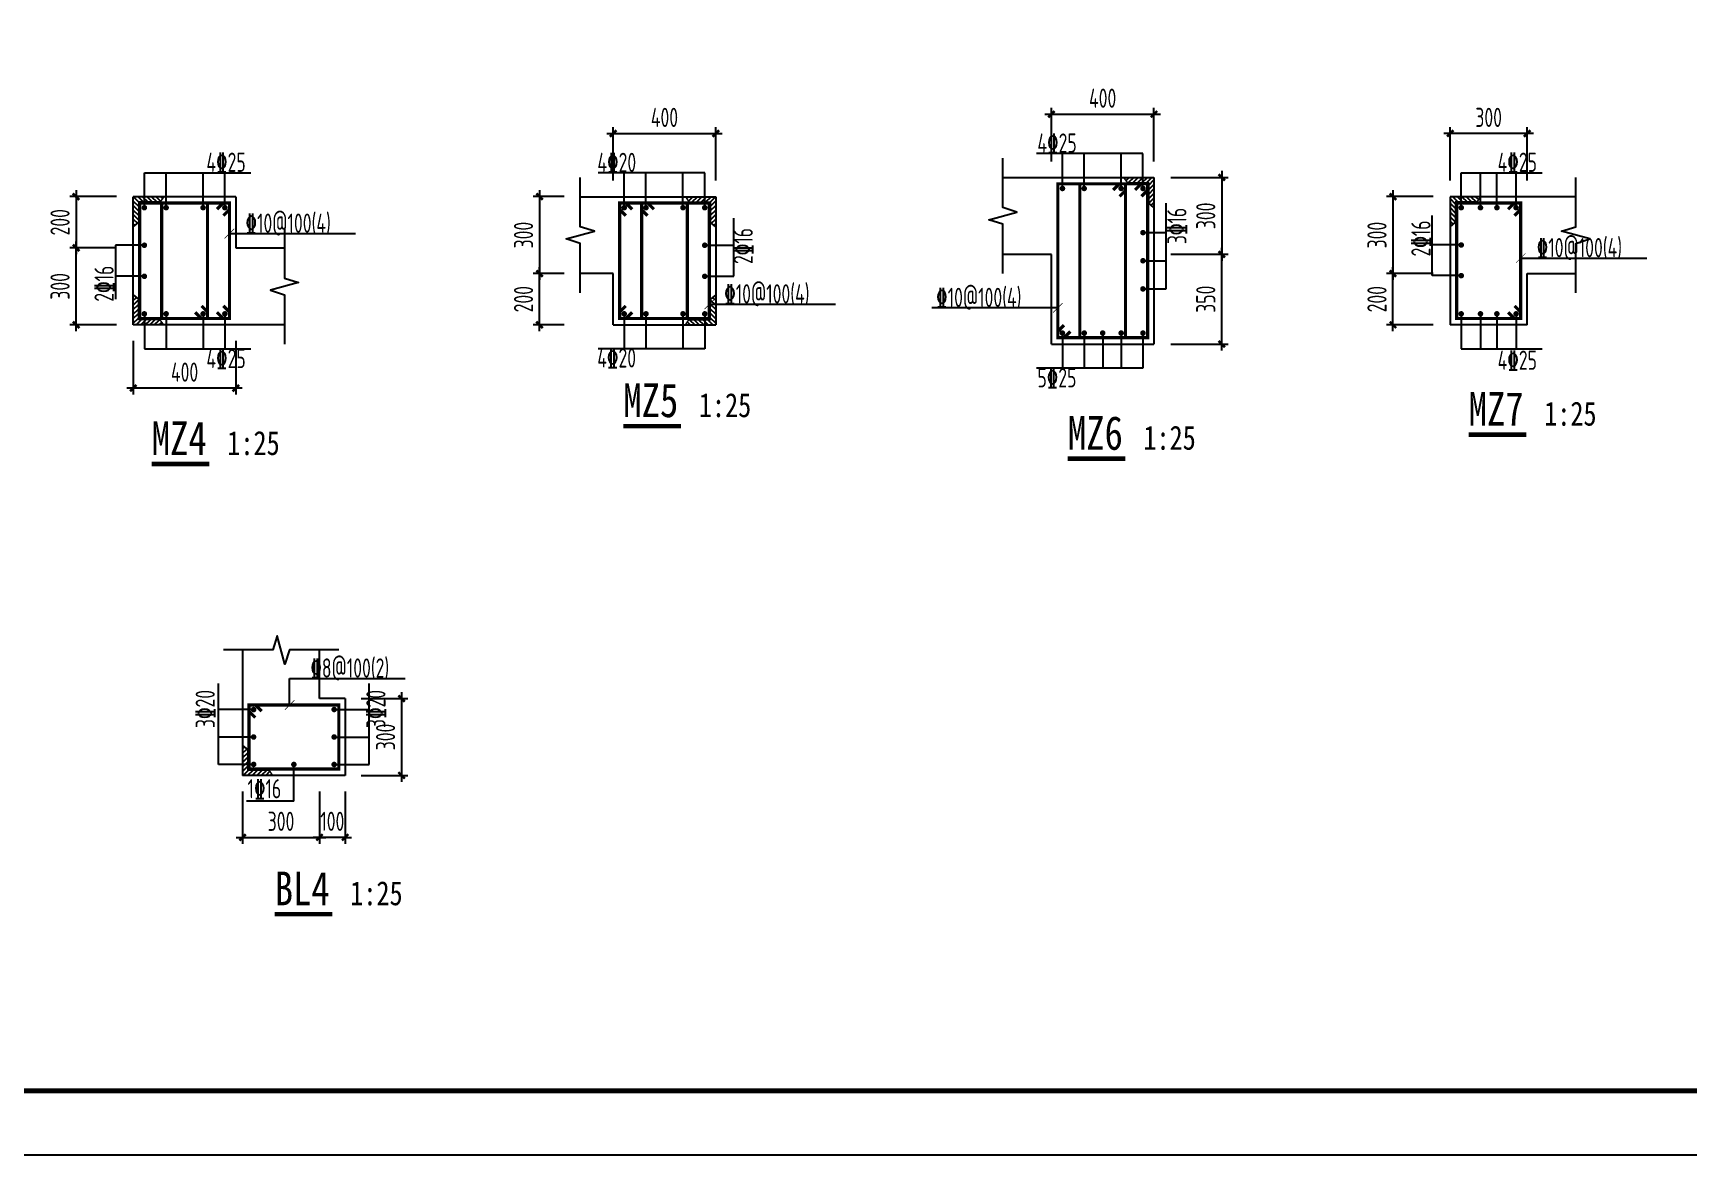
# Model space of a CAD drawing. Extents: x -502255 to 1362592, y -400300 to 332622.
# Drawn here: x 405373 to 418277, y -125705 to -116954 of the extents above; entities that cross this region are included whole.
import ezdxf

# ---------------------------------------------------------------- set-up
doc = ezdxf.new("R2010")
doc.units = 0
doc.header["$LTSCALE"] = 1000
doc.header["$MEASUREMENT"] = 0
for name, color, linetype in [('0_XREF', 7, 'Continuous'), ('DIM', 3, 'Continuous'), ('DIM_SYMB', 3, 'Continuous'), ('ECA_TK', 7, 'Continuous'), ('PUB_TEXT', 7, 'Continuous'), ('REIN', 1, 'Continuous'), ('TEXT', 53, 'Continuous'), ('THIN', 7, 'Continuous'), ('tk', 7, 'Continuous'), ('WALL', 2, 'Continuous')]:
    doc.layers.add(name, color=color, linetype=linetype)
doc.layers.add('人防细线', color=142, linetype='Continuous', lineweight=18)
doc.styles.get("Standard").update_dxf_attribs({"font": 'tssdeng2.shx', "width": 0.7, "bigfont": '@@hztxt.shx'})
doc.styles.add('TSSD_Rein', font='tssdeng2.shx', dxfattribs={"width": 0.7, "bigfont": 'hztxt.shx'})
doc.styles.add('TYDG_03', font='simhei.ttf', dxfattribs={"width": 0.8})
doc.dimstyles.new('TSSD_50_50', dxfattribs={"dimtxt": 150, "dimasz": 50, "dimexe": 50, "dimexo": 125, "dimgap": 50, "dimtad": 1, "dimdec": 0, "dimzin": 0, "dimdsep": 46, "dimtxsty": 'Standard', "dimblk": 'ARCHTICK', "dimcen": 0, "dimdle": 50, "dimclrt": 7, "dimadec": 0, "dimazin": 0, "dimtfac": 1, "dimtdec": 0, "dimtix": 1, "dimtmove": 2, "dimatfit": 3, "dimfxl": 1, "dimtolj": 1, "dimtzin": 0, "dimarcsym": 0})

# ---------------------------------------------------------------- blocks, each defined once
blk = doc.blocks.new('10B_A1')
at = {"layer": 'ECA_TK'}
blk.add_lwpolyline([(0, 0), (841, 0), (841, 594), (0, 594)], close=True, dxfattribs=at)
at = {"layer": 'ECA_TK', "const_width": 0.8}
blk.add_lwpolyline([(831, 10), (831, 584), (18, 584), (18, 10)], close=True, dxfattribs=at)
blk = doc.blocks.new('_ArchTick')
at = {"color": 0, "linetype": 'ByBlock', "const_width": 0.4}
blk.add_lwpolyline([(-0.5, -0.5), (0.5, 0.5)], dxfattribs=at)
blk = doc.blocks.new('*D1675')
at = {"layer": 'Defpoints', "color": 0, "transparency": 16777216}
for p in [(407806, -122145, -274), (407806, -122745, -343), (408246, -122745)]:
    blk.add_point(p, dxfattribs=at)
at = {"layer": 'DIM', "color": 0, "lineweight": -2, "transparency": 16777216}
for p, q in [((407931, -122145), (408296, -122145)), ((408246, -122095), (408246, -122795)), ((407931, -122745), (408296, -122745))]:
    blk.add_line(p, q, dxfattribs=at)
at = {"layer": 'DIM', "color": 0, "lineweight": -2, "transparency": 16777216, "xscale": 50, "yscale": 50, "zscale": 50}
for p, rotation in [((408246, -122145), 90), ((408246, -122745), 270)]:
    blk.add_blockref('_ArchTick', p, dxfattribs=dict(at, rotation=rotation))
at = {"layer": 'DIM', "color": 7, "transparency": 16777216, "insert": (408121, -122445), "char_height": 150, "attachment_point": 5, "rotation": 90}
blk.add_mtext('\\A1;300', dxfattribs=at)
blk = doc.blocks.new('*D1676')
at = {"layer": 'Defpoints', "color": 0, "transparency": 16777216}
for p in [(407606, -122745, -343), (407806, -122745, -274), (407606, -123228)]:
    blk.add_point(p, dxfattribs=at)
at = {"layer": 'DIM', "color": 0, "lineweight": -2, "transparency": 16777216}
for p, q in [((407606, -122870), (407606, -123278)), ((407806, -122870), (407806, -123278)), ((407606, -123228), (407556, -123228)), ((407806, -123228), (407606, -123228)), ((407806, -123228), (407856, -123228))]:
    blk.add_line(p, q, dxfattribs=at)
at = {"layer": 'DIM', "color": 0, "lineweight": -2, "transparency": 16777216, "xscale": 50, "yscale": 50, "zscale": 50}
blk.add_blockref('_ArchTick', (407606, -123228), dxfattribs=at)
at = {"layer": 'DIM', "color": 0, "lineweight": -2, "transparency": 16777216, "xscale": 50, "yscale": 50, "zscale": 50, "rotation": 180}
blk.add_blockref('_ArchTick', (407806, -123228), dxfattribs=at)
at = {"layer": 'DIM', "color": 7, "transparency": 16777216, "insert": (407706, -123103), "char_height": 150, "attachment_point": 5}
blk.add_mtext('\\A1;100', dxfattribs=at)
blk = doc.blocks.new('*D1677')
at = {"layer": 'Defpoints', "color": 0, "transparency": 16777216}
for p in [(407006, -122745, -240), (407606, -122745, -343), (407606, -123228)]:
    blk.add_point(p, dxfattribs=at)
at = {"layer": 'DIM', "color": 0, "lineweight": -2, "transparency": 16777216}
for p, q in [((407006, -122870), (407006, -123278)), ((407606, -122870), (407606, -123278)), ((406956, -123228), (407656, -123228))]:
    blk.add_line(p, q, dxfattribs=at)
at = {"layer": 'DIM', "color": 0, "lineweight": -2, "transparency": 16777216, "xscale": 50, "yscale": 50, "zscale": 50, "rotation": 180}
blk.add_blockref('_ArchTick', (407006, -123228), dxfattribs=at)
at = {"layer": 'DIM', "color": 0, "lineweight": -2, "transparency": 16777216, "xscale": 50, "yscale": 50, "zscale": 50}
blk.add_blockref('_ArchTick', (407606, -123228), dxfattribs=at)
at = {"layer": 'DIM', "color": 7, "transparency": 16777216, "insert": (407306, -123103), "char_height": 150, "attachment_point": 5}
blk.add_mtext('\\A1;300', dxfattribs=at)
blk = doc.blocks.new('MJ-U')
at = {"layer": 'WALL'}
h = blk.add_hatch(dxfattribs=at)
h.set_pattern_fill('ANSI31', color=6, scale=100, style=0)
h.set_pattern_definition([(45, (-873776.461, -21584.63), (-8.83883476, 8.83883476), [])])
h.paths.add_polyline_path([(-117.2, 0), (0, 0), (0, -118.5), (-20, -104.4), (-20, -20), (-100.4, -20)])
at = {"layer": 'WALL', "color": 6}
blk.add_line((-117.2, 0), (-100.4, -20), dxfattribs=at)
at = {"layer": '人防细线', "color": 6}
for p, q in [((-117.2, 0), (0, 0)), ((-100.4, -20), (-117.2, 0)), ((0, 0), (0, -118.5)), ((-20, -20), (-100.4, -20)), ((-20, -104.4), (-20, -20)), ((0, -118.5), (-20, -104.4))]:
    blk.add_line(p, q, dxfattribs=at)
blk = doc.blocks.new('*D1681')
at = {"layer": 'Defpoints', "color": 0, "transparency": 16777216}
for p in [(406154, -119230, -343), (406954, -119230, -274), (406154, -119724)]:
    blk.add_point(p, dxfattribs=at)
at = {"layer": 'DIM', "color": 0, "lineweight": -2, "transparency": 16777216}
for p, q in [((406154, -119355), (406154, -119774)), ((406954, -119355), (406954, -119774)), ((407004, -119724), (406104, -119724))]:
    blk.add_line(p, q, dxfattribs=at)
at = {"layer": 'DIM', "color": 0, "lineweight": -2, "transparency": 16777216, "xscale": 50, "yscale": 50, "zscale": 50, "rotation": 180}
blk.add_blockref('_ArchTick', (406154, -119724), dxfattribs=at)
at = {"layer": 'DIM', "color": 0, "lineweight": -2, "transparency": 16777216, "xscale": 50, "yscale": 50, "zscale": 50}
blk.add_blockref('_ArchTick', (406954, -119724), dxfattribs=at)
at = {"layer": 'DIM', "color": 7, "transparency": 16777216, "insert": (406554, -119599), "char_height": 150, "attachment_point": 5}
blk.add_mtext('\\A1;400', dxfattribs=at)
blk = doc.blocks.new('*D1682')
at = {"layer": 'Defpoints', "color": 0, "transparency": 16777216}
for p in [(406147, -118230, -274), (405708, -118630), (406147, -118630, -343)]:
    blk.add_point(p, dxfattribs=at)
at = {"layer": 'DIM', "color": 0, "lineweight": -2, "transparency": 16777216}
for p, q in [((405708, -118180), (405708, -118680)), ((406022, -118230), (405658, -118230)), ((406022, -118630), (405658, -118630))]:
    blk.add_line(p, q, dxfattribs=at)
at = {"layer": 'DIM', "color": 0, "lineweight": -2, "transparency": 16777216, "xscale": 50, "yscale": 50, "zscale": 50}
for p, rotation in [((405708, -118230), 90), ((405708, -118630), 270)]:
    blk.add_blockref('_ArchTick', p, dxfattribs=dict(at, rotation=rotation))
at = {"layer": 'DIM', "color": 7, "transparency": 16777216, "insert": (405583, -118430), "char_height": 150, "attachment_point": 5, "rotation": 90}
blk.add_mtext('\\A1;200', dxfattribs=at)
blk = doc.blocks.new('*D1683')
at = {"layer": 'Defpoints', "color": 0, "transparency": 16777216}
for p in [(405708, -118630), (406147, -118630, -343), (406147, -119230, -240)]:
    blk.add_point(p, dxfattribs=at)
at = {"layer": 'DIM', "color": 0, "lineweight": -2, "transparency": 16777216}
for p, q in [((405708, -119280), (405708, -118580)), ((406022, -118630), (405658, -118630)), ((406022, -119230), (405658, -119230))]:
    blk.add_line(p, q, dxfattribs=at)
at = {"layer": 'DIM', "color": 0, "lineweight": -2, "transparency": 16777216, "xscale": 50, "yscale": 50, "zscale": 50}
for p, rotation in [((405708, -118630), 90), ((405708, -119230), 270)]:
    blk.add_blockref('_ArchTick', p, dxfattribs=dict(at, rotation=rotation))
at = {"layer": 'DIM', "color": 7, "transparency": 16777216, "insert": (405583, -118930), "char_height": 150, "attachment_point": 5, "rotation": 90}
blk.add_mtext('\\A1;300', dxfattribs=at)
blk = doc.blocks.new('*D1684')
at = {"layer": 'Defpoints', "color": 0, "transparency": 16777216}
for p in [(410696, -117737), (409896, -118230, -274), (410696, -118230, -343)]:
    blk.add_point(p, dxfattribs=at)
at = {"layer": 'DIM', "color": 0, "lineweight": -2, "transparency": 16777216}
for p, q in [((409846, -117737), (410746, -117737)), ((409896, -118105), (409896, -117687)), ((410696, -118105), (410696, -117687))]:
    blk.add_line(p, q, dxfattribs=at)
at = {"layer": 'DIM', "color": 0, "lineweight": -2, "transparency": 16777216, "xscale": 50, "yscale": 50, "zscale": 50, "rotation": 180}
blk.add_blockref('_ArchTick', (409896, -117737), dxfattribs=at)
at = {"layer": 'DIM', "color": 0, "lineweight": -2, "transparency": 16777216, "xscale": 50, "yscale": 50, "zscale": 50}
blk.add_blockref('_ArchTick', (410696, -117737), dxfattribs=at)
at = {"layer": 'DIM', "color": 7, "transparency": 16777216, "insert": (410296, -117612), "char_height": 150, "attachment_point": 5}
blk.add_mtext('\\A1;400', dxfattribs=at)
blk = doc.blocks.new('*D1685')
at = {"layer": 'Defpoints', "color": 0, "transparency": 16777216}
for p in [(409322, -118830), (409640, -118830, -343), (409640, -119230, -274)]:
    blk.add_point(p, dxfattribs=at)
at = {"layer": 'DIM', "color": 0, "lineweight": -2, "transparency": 16777216}
for p, q in [((409515, -118830), (409272, -118830)), ((409322, -119280), (409322, -118780)), ((409515, -119230), (409272, -119230))]:
    blk.add_line(p, q, dxfattribs=at)
at = {"layer": 'DIM', "color": 0, "lineweight": -2, "transparency": 16777216, "xscale": 50, "yscale": 50, "zscale": 50}
for p, rotation in [((409322, -118830), 90), ((409322, -119230), 270)]:
    blk.add_blockref('_ArchTick', p, dxfattribs=dict(at, rotation=rotation))
at = {"layer": 'DIM', "color": 7, "transparency": 16777216, "insert": (409197, -119030), "char_height": 150, "attachment_point": 5, "rotation": 90}
blk.add_mtext('\\A1;200', dxfattribs=at)
blk = doc.blocks.new('*D1686')
at = {"layer": 'Defpoints', "color": 0, "transparency": 16777216}
for p in [(409640, -118230, -240), (409322, -118830), (409640, -118830, -343)]:
    blk.add_point(p, dxfattribs=at)
at = {"layer": 'DIM', "color": 0, "lineweight": -2, "transparency": 16777216}
for p, q in [((409322, -118180), (409322, -118880)), ((409515, -118230), (409272, -118230)), ((409515, -118830), (409272, -118830))]:
    blk.add_line(p, q, dxfattribs=at)
at = {"layer": 'DIM', "color": 0, "lineweight": -2, "transparency": 16777216, "xscale": 50, "yscale": 50, "zscale": 50}
for p, rotation in [((409322, -118230), 90), ((409322, -118830), 270)]:
    blk.add_blockref('_ArchTick', p, dxfattribs=dict(at, rotation=rotation))
at = {"layer": 'DIM', "color": 7, "transparency": 16777216, "insert": (409197, -118530), "char_height": 150, "attachment_point": 5, "rotation": 90}
blk.add_mtext('\\A1;300', dxfattribs=at)
blk = doc.blocks.new('*D1687')
at = {"layer": 'Defpoints', "color": 0, "transparency": 16777216}
for p in [(414113, -117587), (413313, -118080, -274), (414113, -118080, -343)]:
    blk.add_point(p, dxfattribs=at)
at = {"layer": 'DIM', "color": 0, "lineweight": -2, "transparency": 16777216}
for p, q in [((413313, -117955), (413313, -117537)), ((414113, -117955), (414113, -117537)), ((413263, -117587), (414163, -117587))]:
    blk.add_line(p, q, dxfattribs=at)
at = {"layer": 'DIM', "color": 0, "lineweight": -2, "transparency": 16777216, "xscale": 50, "yscale": 50, "zscale": 50, "rotation": 180}
blk.add_blockref('_ArchTick', (413313, -117587), dxfattribs=at)
at = {"layer": 'DIM', "color": 0, "lineweight": -2, "transparency": 16777216, "xscale": 50, "yscale": 50, "zscale": 50}
blk.add_blockref('_ArchTick', (414113, -117587), dxfattribs=at)
at = {"layer": 'DIM', "color": 7, "transparency": 16777216, "insert": (413713, -117462), "char_height": 150, "attachment_point": 5}
blk.add_mtext('\\A1;400', dxfattribs=at)
blk = doc.blocks.new('*D1688')
at = {"layer": 'Defpoints', "color": 0, "transparency": 16777216}
for p in [(414120, -118680, -343), (414642, -118680), (414120, -119380, -274)]:
    blk.add_point(p, dxfattribs=at)
at = {"layer": 'DIM', "color": 0, "lineweight": -2, "transparency": 16777216}
for p, q in [((414245, -118680), (414692, -118680)), ((414642, -119430), (414642, -118630)), ((414245, -119380), (414692, -119380))]:
    blk.add_line(p, q, dxfattribs=at)
at = {"layer": 'DIM', "color": 0, "lineweight": -2, "transparency": 16777216, "xscale": 50, "yscale": 50, "zscale": 50}
for p, rotation in [((414642, -118680), 90), ((414642, -119380), 270)]:
    blk.add_blockref('_ArchTick', p, dxfattribs=dict(at, rotation=rotation))
at = {"layer": 'DIM', "color": 7, "transparency": 16777216, "insert": (414517, -119030), "char_height": 150, "attachment_point": 5, "rotation": 90}
blk.add_mtext('\\A1;350', dxfattribs=at)
blk = doc.blocks.new('*D1689')
at = {"layer": 'Defpoints', "color": 0, "transparency": 16777216}
for p in [(414120, -118080, -240), (414120, -118680, -343), (414642, -118680)]:
    blk.add_point(p, dxfattribs=at)
at = {"layer": 'DIM', "color": 0, "lineweight": -2, "transparency": 16777216}
for p, q in [((414642, -118030), (414642, -118730)), ((414245, -118080), (414692, -118080)), ((414245, -118680), (414692, -118680))]:
    blk.add_line(p, q, dxfattribs=at)
at = {"layer": 'DIM', "color": 0, "lineweight": -2, "transparency": 16777216, "xscale": 50, "yscale": 50, "zscale": 50}
for p, rotation in [((414642, -118080), 90), ((414642, -118680), 270)]:
    blk.add_blockref('_ArchTick', p, dxfattribs=dict(at, rotation=rotation))
at = {"layer": 'DIM', "color": 7, "transparency": 16777216, "insert": (414517, -118380), "char_height": 150, "attachment_point": 5, "rotation": 90}
blk.add_mtext('\\A1;300', dxfattribs=at)
blk = doc.blocks.new('*D1690')
at = {"layer": 'Defpoints', "color": 0, "transparency": 16777216}
for p in [(416423, -117737), (416423, -118230, -343), (417023, -118230, -274)]:
    blk.add_point(p, dxfattribs=at)
at = {"layer": 'DIM', "color": 0, "lineweight": -2, "transparency": 16777216}
for p, q in [((417073, -117737), (416373, -117737)), ((416423, -118105), (416423, -117687)), ((417023, -118105), (417023, -117687))]:
    blk.add_line(p, q, dxfattribs=at)
at = {"layer": 'DIM', "color": 0, "lineweight": -2, "transparency": 16777216, "xscale": 50, "yscale": 50, "zscale": 50, "rotation": 180}
blk.add_blockref('_ArchTick', (416423, -117737), dxfattribs=at)
at = {"layer": 'DIM', "color": 0, "lineweight": -2, "transparency": 16777216, "xscale": 50, "yscale": 50, "zscale": 50}
blk.add_blockref('_ArchTick', (417023, -117737), dxfattribs=at)
at = {"layer": 'DIM', "color": 7, "transparency": 16777216, "insert": (416723, -117612), "char_height": 150, "attachment_point": 5}
blk.add_mtext('\\A1;300', dxfattribs=at)
blk = doc.blocks.new('*D1691')
at = {"layer": 'Defpoints', "color": 0, "transparency": 16777216}
for p in [(415977, -118830), (416416, -118830, -343), (416416, -119230, -274)]:
    blk.add_point(p, dxfattribs=at)
at = {"layer": 'DIM', "color": 0, "lineweight": -2, "transparency": 16777216}
for p, q in [((416291, -118830), (415927, -118830)), ((415977, -119280), (415977, -118780)), ((416291, -119230), (415927, -119230))]:
    blk.add_line(p, q, dxfattribs=at)
at = {"layer": 'DIM', "color": 0, "lineweight": -2, "transparency": 16777216, "xscale": 50, "yscale": 50, "zscale": 50}
for p, rotation in [((415977, -118830), 90), ((415977, -119230), 270)]:
    blk.add_blockref('_ArchTick', p, dxfattribs=dict(at, rotation=rotation))
at = {"layer": 'DIM', "color": 7, "transparency": 16777216, "insert": (415852, -119030), "char_height": 150, "attachment_point": 5, "rotation": 90}
blk.add_mtext('\\A1;200', dxfattribs=at)
blk = doc.blocks.new('*D1692')
at = {"layer": 'Defpoints', "color": 0, "transparency": 16777216}
for p in [(416416, -118230, -240), (415977, -118830), (416416, -118830, -343)]:
    blk.add_point(p, dxfattribs=at)
at = {"layer": 'DIM', "color": 0, "lineweight": -2, "transparency": 16777216}
for p, q in [((415977, -118180), (415977, -118880)), ((416291, -118230), (415927, -118230)), ((416291, -118830), (415927, -118830))]:
    blk.add_line(p, q, dxfattribs=at)
at = {"layer": 'DIM', "color": 0, "lineweight": -2, "transparency": 16777216, "xscale": 50, "yscale": 50, "zscale": 50}
for p, rotation in [((415977, -118230), 90), ((415977, -118830), 270)]:
    blk.add_blockref('_ArchTick', p, dxfattribs=dict(at, rotation=rotation))
at = {"layer": 'DIM', "color": 7, "transparency": 16777216, "insert": (415852, -118530), "char_height": 150, "attachment_point": 5, "rotation": 90}
blk.add_mtext('\\A1;300', dxfattribs=at)

msp = doc.modelspace()

# ---------------------------------------------------------------- linework, layer by layer
for p, q in [((414027.3, -117893.3), (413197, -117893.3)), ((413399.3, -118166.3), (413399.3, -117893.3)), ((413569.2, -118166.3), (413569.2, -117893.3)), ((413857.4, -118166.3), (413857.4, -117893.3)), ((414027.3, -118166.3), (414027.3, -117893.3)), ((406240.2, -118316.3), (406240.2, -118043.3)), ((406240.2, -118043.3), (407070.5, -118043.3)), ((406410.1, -118316.3), (406410.1, -118043.3)), ((406698.3, -118316.3), (406698.3, -118043.3)), ((406868.2, -118316.3), (406868.2, -118043.3)), ((410610.1, -118043.3), (409779.8, -118043.3)), ((409982.1, -118316.3), (409982.1, -118043.3)), ((410152, -118316.3), (410152, -118043.3)), ((410440.2, -118316.3), (410440.2, -118043.3)), ((410610.1, -118316.3), (410610.1, -118043.3)), ((416509.1, -118316.3), (416509.1, -118043.3)), ((416509.1, -118043.3), (417139.4, -118043.3)), ((416659, -118316.3), (416659, -118043.3)), ((416787.3, -118316.3), (416787.3, -118043.3)), ((416937.1, -118316.3), (416937.1, -118043.3)), ((412934.2, -118080.3), (414113.3, -118080.3)), ((414113.3, -118080.3), (414113.3, -119380.3)), ((406154.2, -119230.3), (406154.2, -118230.3)), ((406954.2, -118230.3), (406154.2, -118230.3)), ((406954.2, -118230.3), (406954.2, -118630.3)), ((409639.8, -118230.3), (410696.1, -118230.3)), ((410696.1, -118230.3), (410696.1, -119230.3)), ((414209.4, -118949.9), (414209.4, -118281.8)), ((416423.1, -118230.3), (416423.1, -119230.3)), ((417402.2, -118230.3), (416423.1, -118230.3)), ((410836.1, -118851.6), (410836.1, -118398.8)), ((416283.1, -118846.5), (416283.1, -118378.4)), ((406904.2, -118518.4), (407887.1, -118518.4)), ((414027.3, -118510.7), (414209.4, -118510.7)), ((406014.2, -118609.1), (406014.2, -119028.9)), ((406240.2, -118609.1), (406014.2, -118609.1)), ((406954.2, -118630.3), (407333.3, -118630.3)), ((410610.1, -118609.1), (410836.1, -118609.1)), ((413313.3, -118680.3), (412934.2, -118680.3)), ((413313.3, -119380.3), (413313.3, -118680.3)), ((416509.1, -118607.3), (416283.1, -118607.3)), ((416973.1, -118709.2), (417956, -118709.2)), ((409896.1, -118830.3), (409639.8, -118830.3)), ((409896.1, -119230.3), (409896.1, -118830.3)), ((414027.3, -118730.3), (414209.4, -118730.3)), ((416509.1, -118846.5), (416283.1, -118846.5)), ((417023.1, -119230.3), (417023.1, -118830.3)), ((417023.1, -118830.3), (417402.2, -118830.3)), ((406240.2, -118851.6), (406014.2, -118851.6)), ((410610.1, -118851.6), (410836.1, -118851.6)), ((414027.3, -118949.9), (414209.4, -118949.9)), ((410646.1, -119069.7), (411628.9, -119069.7)), ((413363.3, -119097.3), (412380.4, -119097.3)), ((407333.3, -119230.3), (406154.2, -119230.3)), ((406240.2, -119144.3), (406240.2, -119417.3)), ((406410.1, -119144.3), (406410.1, -119417.3)), ((406698.3, -119144.3), (406698.3, -119417.3)), ((406868.2, -119144.3), (406868.2, -119417.3)), ((409896.1, -119230.3), (410696.1, -119230.3)), ((409982.1, -119144.3), (409982.1, -119417.3)), ((410152, -119144.3), (410152, -119417.3)), ((410440.2, -119144.3), (410440.2, -119417.3)), ((410610.1, -119144.3), (410610.1, -119417.3)), ((417023.1, -119230.3), (416423.1, -119230.3)), ((416509.1, -119144.3), (416509.1, -119417.3)), ((416659, -119144.3), (416659, -119417.3)), ((416787.3, -119144.3), (416787.3, -119417.3)), ((416937.1, -119144.3), (416937.1, -119417.3)), ((413399.3, -119294.3), (413399.3, -119567.3)), ((413569.2, -119294.3), (413569.2, -119567.3)), ((413713.3, -119294.3), (413713.3, -119567.3)), ((413857.4, -119294.3), (413857.4, -119567.3)), ((414027.3, -119294.3), (414027.3, -119567.3)), ((406240.2, -119417.3), (407070.5, -119417.3)), ((410610.1, -119417.3), (409779.8, -119417.3)), ((413313.3, -119380.3), (414113.3, -119380.3)), ((416509.1, -119417.3), (417139.4, -119417.3)), ((414027.3, -119567.3), (413197, -119567.3)), ((407006.3, -121766.3), (407006.3, -122745.4)), ((407606.3, -122145.4), (407606.3, -121766.3)), ((406819.3, -122659.4), (406819.3, -122029.1)), ((407373.2, -122195.4), (407373.2, -121988.6)), ((407373.2, -121988.6), (408272.8, -121988.6)), ((407993.3, -122659.4), (407993.3, -122029.1)), ((407806.3, -122145.4), (407606.3, -122145.4)), ((407806.3, -122145.4), (407806.3, -122745.4)), ((407092.3, -122231.4), (406819.3, -122231.4)), ((407720.3, -122231.4), (407993.3, -122231.4)), ((407092.3, -122445.4), (406819.3, -122445.4)), ((407720.3, -122445.4), (407993.3, -122445.4)), ((407092.3, -122659.4), (406819.3, -122659.4)), ((407406.3, -122944.7), (407406.3, -122659.4)), ((407720.3, -122659.4), (407993.3, -122659.4)), ((407806.3, -122745.4), (407006.3, -122745.4)), ((407406.3, -122944.7), (407035.5, -122944.7))]:
    msp.add_line(p, q)
at = {"const_width": 25}
for points in [[(413363.3, -118130.3), (413363.3, -119330.3), (414063.3, -119330.3), (414063.3, -118130.3)], [(406904.2, -119180.3), (406904.2, -118280.3), (406204.2, -118280.3), (406204.2, -119180.3)], [(409946.1, -118280.3), (409946.1, -119180.3), (410646.1, -119180.3), (410646.1, -118280.3)], [(416973.1, -118280.3), (416973.1, -119180.3), (416473.1, -119180.3), (416473.1, -118280.3)], [(407756.3, -122195.4), (407056.3, -122195.4), (407056.3, -122695.4), (407756.3, -122695.4)]]:
    msp.add_lwpolyline(points, close=True, dxfattribs=at)
for points, const_width in [([(413535, -118130.3), (413535, -119330.3)], 25), ([(413795.4, -118178.3), (413843.4, -118130.3)], 25), ([(413845.4, -118228.3), (413893.4, -118180.3)], 25), ([(413891.6, -118130.3), (413891.6, -119330.3)], 25), ([(413965.3, -118178.3), (414013.3, -118130.3)], 25), ([(414015.3, -118228.3), (414063.3, -118180.3)], 25), ([(406375.9, -119180.3), (406375.9, -118280.3)], 25), ([(406732.5, -119180.3), (406732.5, -118280.3)], 25), ([(406806.2, -118328.3), (406854.2, -118280.3)], 25), ([(406856.2, -118378.3), (406904.2, -118330.3)], 25), ([(409994.1, -118378.3), (409946.1, -118330.3)], 25), ([(410044.1, -118328.3), (409996.1, -118280.3)], 25), ([(410164, -118378.3), (410116, -118330.3)], 25), ([(410117.8, -118280.3), (410117.8, -119180.3)], 25), ([(410214, -118328.3), (410166, -118280.3)], 25), ([(410474.4, -118280.3), (410474.4, -119180.3)], 25), ([(416875.1, -118328.3), (416923.1, -118280.3)], 25), ([(416925.1, -118378.3), (416973.1, -118330.3)], 25), ([(406866.8, -118555.8), (406941.6, -118481)], 5), ([(416935.7, -118746.6), (417010.5, -118671.8)], 5), ([(406686.3, -119082.3), (406734.3, -119130.3)], 25), ([(406856.2, -119082.3), (406904.2, -119130.3)], 25), ([(409994.1, -119082.3), (409946.1, -119130.3)], 25), ([(410683.5, -119032.3), (410608.7, -119107.1)], 5), ([(413400.7, -119059.9), (413325.9, -119134.7)], 5), ([(416925.1, -119082.3), (416973.1, -119130.3)], 25), ([(406636.3, -119132.3), (406684.3, -119180.3)], 25), ([(406806.2, -119132.3), (406854.2, -119180.3)], 25), ([(410044.1, -119132.3), (409996.1, -119180.3)], 25), ([(413411.3, -119232.3), (413363.3, -119280.3)], 25), ([(416875.1, -119132.3), (416923.1, -119180.3)], 25), ([(413461.3, -119282.3), (413413.3, -119330.3)], 25), ([(407154.3, -122243.4), (407106.3, -122195.4)], 25), ([(407410.6, -122158), (407335.8, -122232.8)], 5), ([(407104.3, -122293.4), (407056.3, -122245.4)], 25)]:
    msp.add_lwpolyline(points, dxfattribs=dict(const_width=const_width))
at = {"layer": 'DIM_SYMB', "lineweight": -3, "const_width": 35}
for points in [[(409974.8, -120020.3), (410424, -120020.3)], [(416566.7, -120086.5), (417015.9, -120086.5)], [(413441.4, -120274.6), (413890.6, -120274.6)], [(406297.7, -120315.8), (406747, -120315.8)], [(407256.5, -123827.9), (407705.7, -123827.9)]]:
    msp.add_lwpolyline(points, dxfattribs=at)
at = {"layer": 'REIN', "ltscale": 0.5, "const_width": 21.6}
for points in [[(413388.5, -118166.3, -1), (413410.1, -118166.3, -1)], [(413558.4, -118166.3, -1), (413580, -118166.3, -1)], [(413868.2, -118166.3, 1), (413846.6, -118166.3, 1)], [(414038.1, -118166.3, 1), (414016.5, -118166.3, 1)], [(406229.4, -118316.3, -1), (406251, -118316.3, -1)], [(406399.3, -118316.3, -1), (406420.9, -118316.3, -1)], [(406709.1, -118316.3, 1), (406687.5, -118316.3, 1)], [(406879, -118316.3, 1), (406857.4, -118316.3, 1)], [(409971.3, -118316.3, -1), (409992.9, -118316.3, -1)], [(410141.2, -118316.3, -1), (410162.8, -118316.3, -1)], [(410451, -118316.3, 1), (410429.4, -118316.3, 1)], [(410620.9, -118316.3, 1), (410599.3, -118316.3, 1)], [(416498.3, -118316.3, -1), (416519.9, -118316.3, -1)], [(416648.2, -118316.3, -1), (416669.8, -118316.3, -1)], [(416798.1, -118316.3, 1), (416776.5, -118316.3, 1)], [(416947.9, -118316.3, 1), (416926.3, -118316.3, 1)], [(406229.4, -118609.1, -1), (406251, -118609.1, -1)], [(410620.9, -118609.1, 1), (410599.3, -118609.1, 1)], [(414038.1, -118510.7, 1), (414016.5, -118510.7, 1)], [(416498.3, -118607.3, -1), (416519.9, -118607.3, -1)], [(414038.1, -118730.3, -1), (414016.5, -118730.3, -1)], [(406229.4, -118851.6, 1), (406251, -118851.6, 1)], [(410620.9, -118851.6, -1), (410599.3, -118851.6, -1)], [(416498.3, -118846.5, 1), (416519.9, -118846.5, 1)], [(414038.1, -118949.9, -1), (414016.5, -118949.9, -1)], [(406229.4, -119144.3, 1), (406251, -119144.3, 1)], [(406399.3, -119144.3, 1), (406420.9, -119144.3, 1)], [(406709.1, -119144.3, -1), (406687.5, -119144.3, -1)], [(406879, -119144.3, -1), (406857.4, -119144.3, -1)], [(409971.3, -119144.3, 1), (409992.9, -119144.3, 1)], [(410141.2, -119144.3, 1), (410162.8, -119144.3, 1)], [(410451, -119144.3, -1), (410429.4, -119144.3, -1)], [(410620.9, -119144.3, -1), (410599.3, -119144.3, -1)], [(416498.3, -119144.3, 1), (416519.9, -119144.3, 1)], [(416648.2, -119144.3, 1), (416669.8, -119144.3, 1)], [(416798.1, -119144.3, -1), (416776.5, -119144.3, -1)], [(416947.9, -119144.3, -1), (416926.3, -119144.3, -1)], [(413388.5, -119294.3, 1), (413410.1, -119294.3, 1)], [(413558.4, -119294.3, 1), (413580, -119294.3, 1)], [(413702.5, -119294.3, 1), (413724.1, -119294.3, 1)], [(413868.2, -119294.3, -1), (413846.6, -119294.3, -1)], [(414038.1, -119294.3, -1), (414016.5, -119294.3, -1)], [(407092.3, -122220.6, 1), (407092.3, -122242.2, 1)], [(407720.3, -122220.6, -1), (407720.3, -122242.2, -1)], [(407092.3, -122434.6, 1), (407092.3, -122456.2, 1)], [(407720.3, -122434.6, -1), (407720.3, -122456.2, -1)], [(407092.3, -122670.2, -1), (407092.3, -122648.6, -1)], [(407406.3, -122670.2, -1), (407406.3, -122648.6, -1)], [(407720.3, -122670.2, 1), (407720.3, -122648.6, 1)]]:
    msp.add_lwpolyline(points, format="xyb", close=True, dxfattribs=at)
at = {"layer": 'THIN'}
for points in [[(412934.2, -118830.3), (412934.2, -118445.3), (412824.2, -118410.3), (413044.2, -118350.3), (412934.2, -118315.3), (412934.2, -117930.3)], [(409639.8, -118980.3), (409639.8, -118595.3), (409529.8, -118560.3), (409749.8, -118500.3), (409639.8, -118465.3), (409639.8, -118080.3)], [(417402.2, -118980.3), (417402.2, -118595.3), (417512.2, -118560.3), (417292.2, -118500.3), (417402.2, -118465.3), (417402.2, -118080.3)], [(407333.3, -118480.3), (407333.3, -118865.3), (407443.3, -118900.3), (407223.3, -118960.3), (407333.3, -118995.3), (407333.3, -119380.3)], [(407756.3, -121766.3), (407371.3, -121766.3), (407336.3, -121876.3), (407276.3, -121656.3), (407241.3, -121766.3), (406856.3, -121766.3)]]:
    msp.add_lwpolyline(points, dxfattribs=at)

# ---------------------------------------------------------------- block references
at = {"layer": '0_XREF', "yscale": 2, "zscale": 2}
for p, xscale, rotation in [((414113.3, -118080.3, -68.6), -2, 270.0000000000451), ((406154.2, -118230.3, -68.6), 2, 90), ((410696.1, -118230.3, -68.6), -2, 270), ((416423.1, -118230.3, -68.6), 2, 89.99999999999999), ((406154.2, -119230.3, -68.6), -2, 90), ((410696.1, -119230.3, -68.6), 2, 270), ((407006.3, -122745.4), -2, 90)]:
    msp.add_blockref('MJ-U', p, dxfattribs=dict(at, xscale=xscale, rotation=rotation))
at = {"layer": 'tk', "xscale": 50, "yscale": 50, "zscale": 50}
msp.add_blockref('10B_A1', (392831.9, -125705.4), dxfattribs=at)

# ---------------------------------------------------------------- texts
at = {"layer": 'PUB_TEXT', "style": 'TYDG_03', "width": 0.8}
for s, height, p in [('MZ5', 262.87, (409974.8, -119950.3)), ('1:25', 187.76, (410564, -119950.3)), ('MZ7', 262.87, (416566.7, -120016.5)), ('1:25', 187.76, (417155.9, -120016.5)), ('MZ4', 262.87, (406297.7, -120245.8)), ('MZ6', 262.87, (413441.4, -120204.6)), ('1:25', 187.76, (406887, -120245.8)), ('1:25', 187.76, (414030.6, -120204.6)), ('BL4', 262.87, (407256.5, -123757.9)), ('1:25', 187.76, (407845.7, -123757.9))]:
    msp.add_text(s, height=height, dxfattribs=at).set_placement(p)
at = {"layer": 'TEXT', "ltscale": 100, "style": 'TSSD_Rein', "width": 0.7}
for s, p in [('4\x8425', (413204.2, -117886.9)), ('4\x8425', (406724, -118036.9)), ('4\x8420', (409773, -118037.8)), ('4\x8425', (416793, -118036.9)), ('\x8410@100(4)', (407029, -118511.9)), ('\x8410@100(4)', (417098, -118702.8)), ('\x8410@100(4)', (410762, -119063.3)), ('\x8410@100(4)', (412414.6, -119090.9)), ('4\x8425', (406724, -119568)), ('4\x8420', (409772.1, -119563.2)), ('4\x8425', (416793, -119581.1)), ('5\x8425', (413204.2, -119718)), ('\x848@100(2)', (407534.4, -121982.2)), ('1\x8416', (407044.8, -122924))]:
    msp.add_text(s, height=150, dxfattribs=at).set_placement(p)
for s, p in [('3\x8416', (414366.7, -118600.3)), ('2\x8416', (416270, -118696.8)), ('2\x8416', (410984.9, -118755.6)), ('2\x8416', (406001.1, -119049.6)), ('3\x8420', (406789.8, -122375.5)), ('3\x8420', (408120.9, -122375.5))]:
    msp.add_text(s, height=150, rotation=90, dxfattribs=at).set_placement(p)

# ---------------------------------------------------------------- dimensions: what is measured, and where the dimension line sits
at = {"layer": 'DIM'}
for base, p1, p2, picture, middle in [((414113.3, -117586.8, 274.3), (413313.3, -118080.3), (414113.3, -118080.3, -68.6), '*D1687', (413713.3, -117461.8, 274.3)), ((410696.1, -117736.8, 274.3), (409896.1, -118230.3), (410696.1, -118230.3, -68.6), '*D1684', (410296.1, -117611.8, 274.3)), ((407606.3, -123228.3, 274.3), (407006.3, -122745.4, 34.3), (407606.3, -122745.4, -68.6), '*D1677', (407306.3, -123103.3, 274.3))]:
    dim = msp.add_linear_dim(base=base, p1=p1, p2=p2, dimstyle='TSSD_50_50', override={"dimlfac": 0.5}, dxfattribs=at)
    dim.commit()
    dim.dimension.update_dxf_attribs({"geometry": picture, "text_midpoint": middle})
for base, p1, p2, angle, picture, middle in [((416423.1, -117736.8, 274.3), (417023.1, -118230.3), (416423.1, -118230.3, -68.6), 180, '*D1690', (416723.1, -117611.8, 274.3)), ((414641.7, -118680.3, 274.3), (414120, -118080.3, 34.3), (414120, -118680.3, -68.6), 270, '*D1689', (414516.7, -118380.3, 274.3)), ((405707.6, -118630.3, 274.3), (406147.5, -118230.3), (406147.5, -118630.3, -68.6), 270, '*D1682', (405582.6, -118430.3, 274.3)), ((409322.3, -118830.3, 342.8), (409639.8, -118230.3, 102.8), (409639.8, -118830.3), 270, '*D1686', (409197.3, -118530.3, 342.8)), ((415976.5, -118830.3, 274.3), (416416.4, -118230.3, 34.3), (416416.4, -118830.3, -68.6), 270, '*D1692', (415851.5, -118530.3, 274.3)), ((405707.6, -118630.3, 274.3), (406147.5, -119230.3, 34.3), (406147.5, -118630.3, -68.6), 90, '*D1683', (405582.6, -118930.3, 274.3)), ((414641.7, -118680.3, 274.3), (414120, -119380.3), (414120, -118680.3, -68.6), 90, '*D1688', (414516.7, -119030.3, 274.3)), ((409322.3, -118830.3, 342.8), (409639.8, -119230.3, 68.6), (409639.8, -118830.3), 90, '*D1685', (409197.3, -119030.3, 342.8)), ((415976.5, -118830.3, 274.3), (416416.4, -119230.3), (416416.4, -118830.3, -68.6), 90, '*D1691', (415851.5, -119030.3, 274.3)), ((406154.2, -119723.9, 274.3), (406954.2, -119230.3), (406154.2, -119230.3, -68.6), 180, '*D1681', (406554.2, -119598.9, 274.3)), ((408246.2, -122745.4, 274.3), (407806.3, -122145.4), (407806.3, -122745.4, -68.6), 270, '*D1675', (408121.2, -122445.4, 274.3)), ((407606.3, -123228.3, 274.3), (407806.3, -122745.4), (407606.3, -122745.4, -68.6), 180, '*D1676', (407706.3, -123103.3, 274.3))]:
    dim = msp.add_linear_dim(base=base, p1=p1, p2=p2, angle=angle, dimstyle='TSSD_50_50', override={"dimlfac": 0.5}, dxfattribs=at)
    dim.commit()
    dim.dimension.update_dxf_attribs({"geometry": picture, "text_midpoint": middle})

doc.saveas('drawing.dxf')
